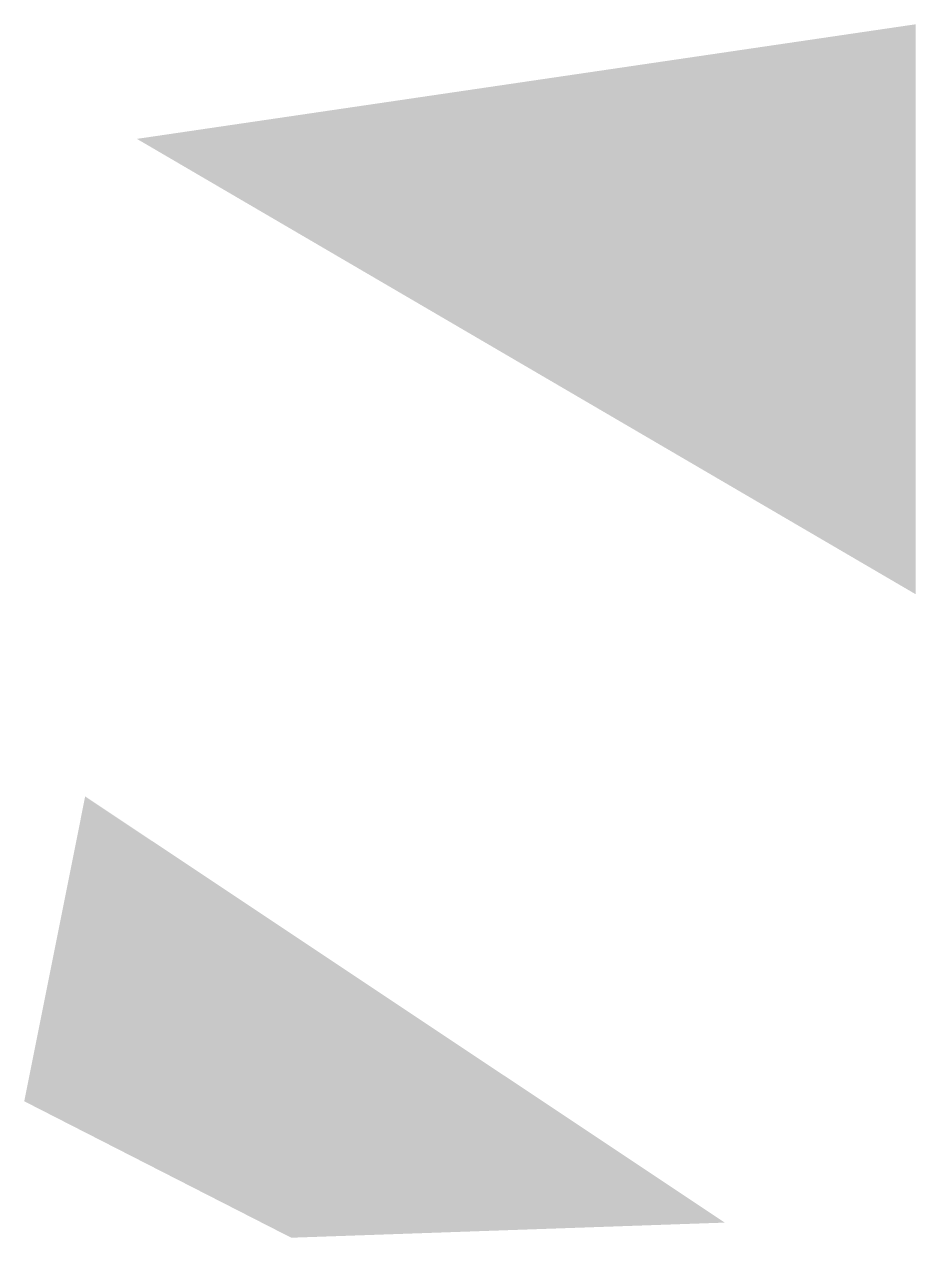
# Model space of a CAD drawing. Header units: inches. Extents: x 3368351 to 3397785, y 482509 to 522566.
import ezdxf

# ---------------------------------------------------------------- set-up
doc = ezdxf.new("R2010")
doc.units = ezdxf.units.IN
doc.header["$MEASUREMENT"] = 0

msp = doc.modelspace()

# ---------------------------------------------------------------- hatches: boundary and pattern name
for points in [[(3372070, 518783), (3397784, 522566), (3397785, 503750), (3372070, 518783)], [(3370362, 497077), (3391480, 483008), (3377167, 482509), (3368351, 487013), (3370362, 497077)]]:
    msp.add_hatch(color=256).paths.add_polyline_path(points, flags=0)

doc.saveas('drawing.dxf')
